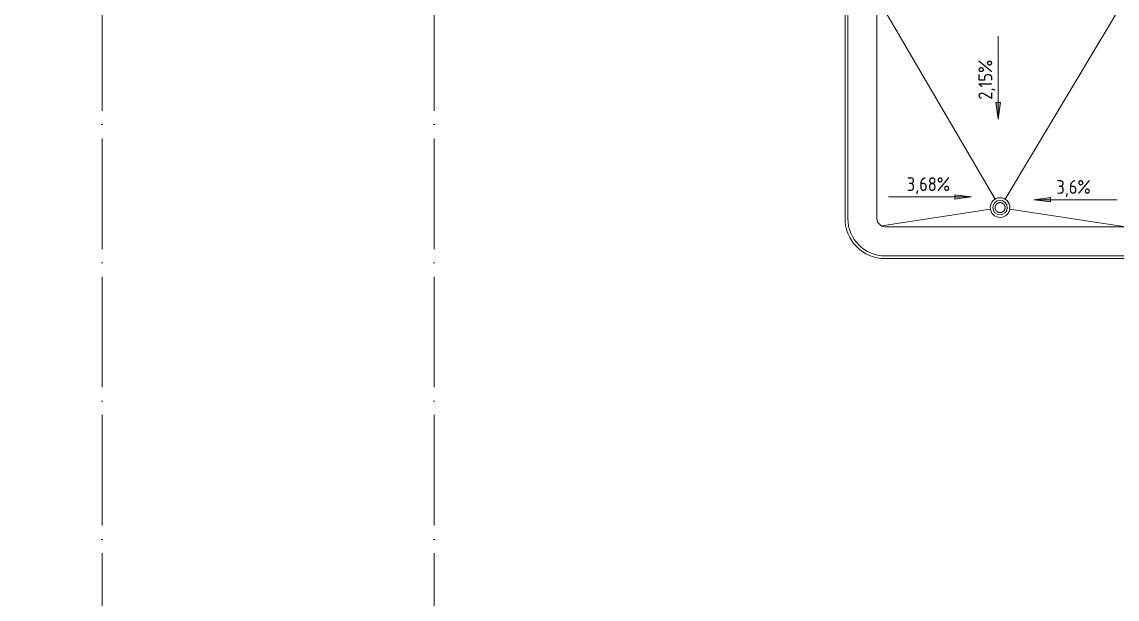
# Model space of a CAD drawing. Header units: millimetres. Extents: x -495897 to 1376592, y -28539 to 470976.
# Drawn here: x 141266 to 161062, y 365780 to 376215 of the extents above; entities that cross this region are included whole.
import ezdxf
from ezdxf import colors
from ezdxf.entities.mleader import LeaderData, LeaderLine
from ezdxf.math import Vec2, Vec3

# ---------------------------------------------------------------- set-up
doc = ezdxf.new("R2010")
doc.units = ezdxf.units.MM
doc.linetypes.add('ADSK_Линия сетки', pattern=[25, 20, -2.5, 0, -2.5])
for name, color, linetype, lineweight in [('RC-Выноски', 7, 'Continuous', 0), ('Крыша', 7, 'Continuous', 9), ('Оборудование', 8, 'Continuous', 18), ('Оси', 252, 'Continuous', 9), ('Размеры', 7, 'Continuous', 9), ('Стены внутренние', 7, 'Continuous', 18)]:
    doc.layers.add(name, color=color, linetype=linetype, lineweight=lineweight)
doc.styles.add('GOST Common_2', font='', dxfattribs={"width": 0.9, "height": 250})
doc.styles.add('Mipgost_5', font='', dxfattribs={"height": 250})
doc.styles.get('GOST Common_2').set_extended_font_data('GOST type B')
doc.styles.get('Mipgost_5').set_extended_font_data('Mipgost')

# ---------------------------------------------------------------- blocks, each defined once
blk = doc.blocks.new('2 этаж')
at = {"layer": 'Размеры', "true_color": 0x636466}
for points in [[(159669, 14056), (159708, 14356), (159629, 14356)], [(159185, 12651), (158885, 12691), (158885, 12612)], [(160312, 12600), (160612, 12561), (160612, 12640)]]:
    blk.add_hatch(color=251, dxfattribs=at).paths.add_polyline_path(points)
at = {"layer": 'Крыша', "color": 251, "true_color": 0x636466}
for p, q in [((157478, 16259), (159614, 12612)), ((161978, 16259), (159794, 12611)), ((159529, 12432), (157567, 12127)), ((159877, 12432), (161978, 12113))]:
    blk.add_line(p, q, dxfattribs=at)
at = {"layer": 'Оборудование', "color": 251, "true_color": 0x636466, "flags": 128}
for points in [[(159793, 12459), (159793, 12462), (159793, 12466), (159793, 12470), (159792, 12473), (159791, 12477), (159791, 12480), (159790, 12484), (159789, 12487), (159788, 12490), (159786, 12494), (159785, 12497), (159783, 12500), (159781, 12503), (159780, 12506), (159778, 12509), (159776, 12512), (159773, 12515), (159771, 12518), (159769, 12521), (159766, 12523), (159763, 12526), (159761, 12528), (159758, 12530), (159755, 12532), (159752, 12534), (159749, 12536), (159746, 12538), (159743, 12540), (159739, 12541), (159736, 12543), (159733, 12544), (159729, 12545), (159726, 12546), (159722, 12547), (159719, 12547), (159715, 12548), (159712, 12548), (159708, 12549), (159704, 12549), (159701, 12549), (159697, 12548), (159694, 12548), (159690, 12548), (159687, 12547), (159683, 12546), (159680, 12545), (159676, 12544), (159673, 12543), (159669, 12542), (159666, 12540), (159663, 12539), (159660, 12537), (159657, 12535), (159653, 12533), (159651, 12531), (159648, 12529), (159645, 12527), (159642, 12525), (159640, 12522), (159637, 12519), (159635, 12517), (159633, 12514), (159630, 12511), (159628, 12508), (159626, 12505), (159625, 12502), (159623, 12499), (159621, 12496), (159620, 12492), (159619, 12489), (159618, 12485), (159617, 12482), (159616, 12478), (159615, 12475), (159614, 12471), (159614, 12468), (159614, 12464), (159614, 12461), (159614, 12459)], [(159614, 12459), (159614, 12455), (159614, 12452), (159614, 12448), (159615, 12444), (159615, 12441), (159616, 12437), (159617, 12434), (159618, 12430), (159619, 12427), (159621, 12424), (159622, 12420), (159624, 12417), (159625, 12414), (159627, 12411), (159629, 12408), (159631, 12405), (159634, 12402), (159636, 12399), (159638, 12397), (159641, 12394), (159643, 12392), (159646, 12389), (159649, 12387), (159652, 12385), (159655, 12383), (159658, 12381), (159661, 12379), (159664, 12378), (159668, 12376), (159671, 12375), (159674, 12374), (159678, 12373), (159681, 12372), (159685, 12371), (159688, 12370), (159692, 12370), (159695, 12369), (159699, 12369), (159702, 12369), (159706, 12369), (159710, 12369), (159713, 12369), (159717, 12370), (159720, 12370), (159724, 12371), (159727, 12372), (159731, 12373), (159734, 12374), (159738, 12376), (159741, 12377), (159744, 12379), (159747, 12380), (159750, 12382), (159753, 12384), (159756, 12386), (159759, 12388), (159762, 12391), (159765, 12393), (159767, 12395), (159770, 12398), (159772, 12401), (159774, 12404), (159776, 12406), (159779, 12409), (159780, 12412), (159782, 12416), (159784, 12419), (159785, 12422), (159787, 12425), (159788, 12429), (159789, 12432), (159790, 12436), (159791, 12439), (159792, 12443), (159792, 12446), (159793, 12450), (159793, 12453), (159793, 12457), (159793, 12459)]]:
    blk.add_lwpolyline(points, dxfattribs=at)
at = {"layer": 'Оборудование', "color": 251, "true_color": 0x636466}
for radius, start, end in [(178, 0, 180), (130, 0, 180), (178, 180, 0), (130, 180, 0)]:
    blk.add_arc((159703, 12459), radius, start, end, dxfattribs=at)
at = {"layer": 'Оси', "color": 251, "linetype": 'ADSK_Линия сетки', "ltscale": 100, "true_color": 0x636466}
for p, q in [((143476, 33711), (143476, -30995)), ((149476, 33711), (149476, -32265))]:
    blk.add_line(p, q, dxfattribs=at)
at = {"layer": 'Размеры', "color": 251, "lineweight": 20, "true_color": 0x636466}
for p, q in [((159669, 15556), (159669, 14056)), ((157685, 12651), (159185, 12651)), ((161812, 12600), (160312, 12600))]:
    blk.add_line(p, q, dxfattribs=at)
at = {"layer": 'Размеры', "color": 251, "true_color": 0x636466}
for p, q in [((159708, 14356), (159629, 14356)), ((159629, 14356), (159669, 14056)), ((159669, 14056), (159708, 14356)), ((159185, 12651), (158885, 12691)), ((158885, 12691), (158885, 12612)), ((158885, 12612), (159185, 12651)), ((160612, 12640), (160312, 12600)), ((160312, 12600), (160612, 12561)), ((160612, 12561), (160612, 12640))]:
    blk.add_line(p, q, dxfattribs=at)
at = {"layer": 'Стены внутренние', "color": 251, "true_color": 0x636466}
for p, q in [((156901, 12261), (156901, 16256)), ((156951, 16256), (156951, 12261)), ((157478, 16256), (157478, 12261)), ((157626, 12113), (163858, 12113)), ((157626, 11586), (163858, 11586)), ((163858, 11536), (157626, 11536))]:
    blk.add_line(p, q, dxfattribs=at)
for radius in [725, 675, 148]:
    blk.add_arc((157626, 12261), radius, 180, 270, dxfattribs=at)
at = {"layer": 'Размеры', "color": 251, "true_color": 0x636466, "style": 'GOST Common_2', "width": 0.9}
for s, rotation, p in [('2,15%%%', 90, (159562, 14409)), ('3,6%%%', 360, (160721, 12707))]:
    blk.add_text(s, height=250, rotation=rotation, dxfattribs=at).set_placement(p)
blk.add_text('3,68%%%', height=250, dxfattribs=at).set_placement((158017, 12758))

msp = doc.modelspace()

# ---------------------------------------------------------------- block references
msp.add_blockref('2 этаж', (-756.474, 360398.765))

# ---------------------------------------------------------------- leaders
at = {"layer": 'RC-Выноски', "linetype": 'Continuous', "ltscale": 15}
ml = msp.add_multileader_mtext('Standard', dxfattribs=at)
ml.set_content('В ЛВС здания школы', color=256, style='Mipgost_5')
ml.set_leader_properties()
ml.build(insert=Vec2(0, 0))
ml.multileader.update_dxf_attribs({"has_text_frame": 1, "text_left_attachment_type": 6, "text_right_attachment_type": 6, "dogleg_length": 2, "arrow_head_size": 400, "scale": 100})
ctx = ml.context
ctx.base_point, ctx.scale, ctx.char_height, ctx.arrow_head_size, ctx.landing_gap_size, ctx.plane_origin = Vec3(408469.171, 372490.934), 100, 250, 400, 100, Vec3(-116420.439, 333728.374)
ctx.left_attachment, ctx.right_attachment, ctx.text_align_type = 6, 6, 2
notes = []
notes.append((ctx, [(1, (1, 1, 0), (411431.849, 372490.934), (-1, 0), 200, [(0, [(411431.849, 370475.664)], 0, [])])]))
ctx.mtext.insert, ctx.mtext.width, ctx.mtext.alignment, ctx.mtext.flow_direction = Vec3(411131.849, 372790.934), 4609.04485, 3, 5
for ctx, leaders in notes:
    for number, flags, end, landing, length, lines in leaders:
        leader = LeaderData()
        leader.index, (leader.has_last_leader_line, leader.has_dogleg_vector, leader.attachment_direction) = number, flags
        leader.last_leader_point, leader.dogleg_vector, leader.dogleg_length = Vec3(end), Vec3(landing), length
        for number, points, colour, breaks in lines:
            line = LeaderLine()
            line.index, line.vertices, line.color, line.breaks = number, Vec3.list(points), colors.encode_raw_color(colour), breaks
            leader.lines.append(line)
        ctx.leaders.append(leader)

doc.saveas('drawing.dxf')
